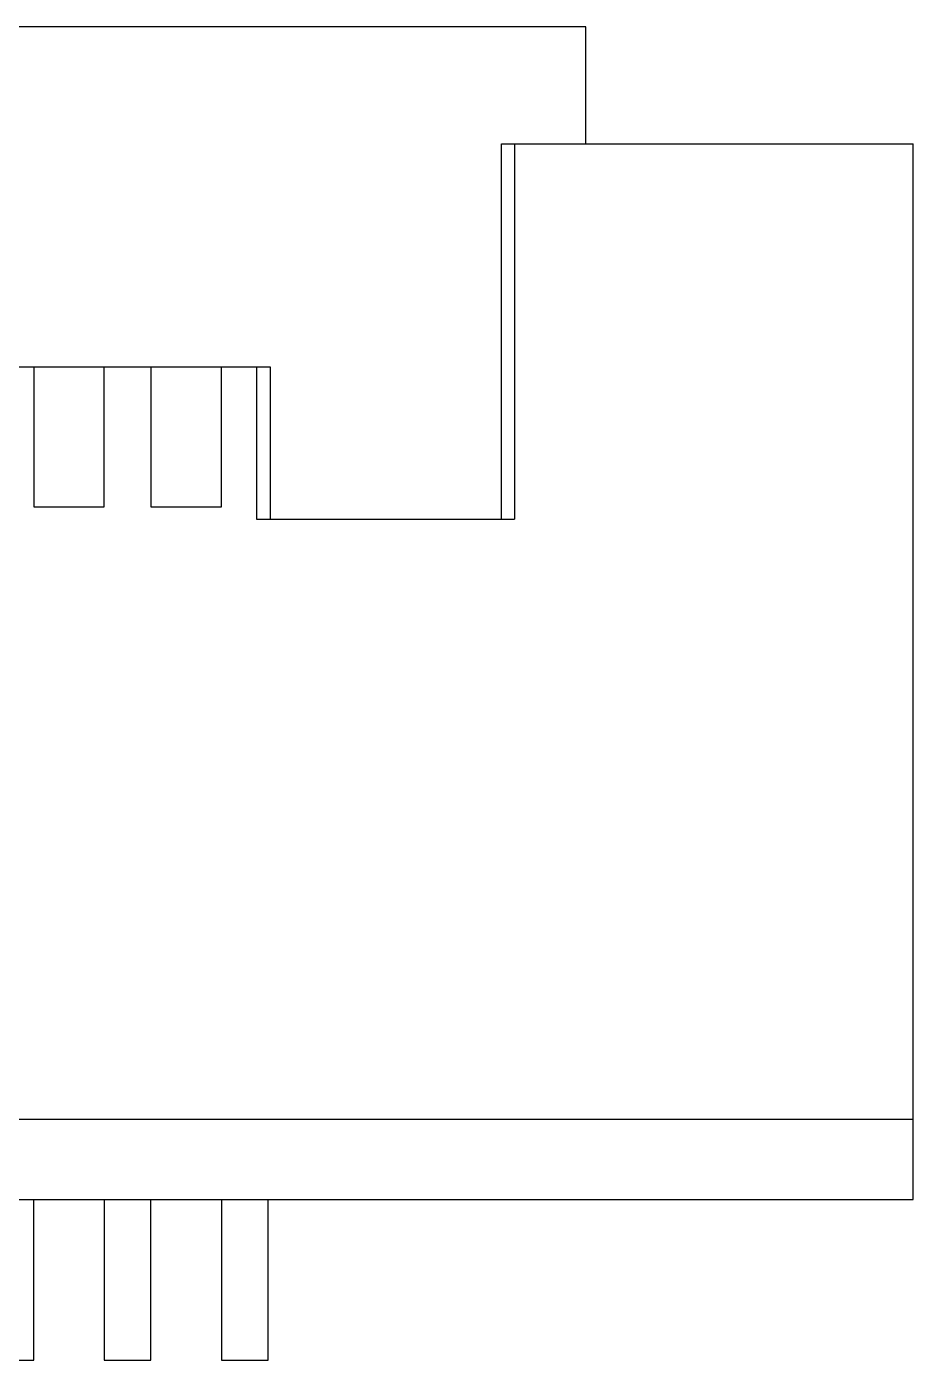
# Model space of a CAD drawing. Header units: millimetres. Extents: x -67 to 102, y -58 to 29.
# Drawn here: x 66.91 to 70.69, y -30.76 to -25.07 of the extents above; entities that cross this region are included whole.
import ezdxf

# ---------------------------------------------------------------- set-up
doc = ezdxf.new("R2010")
doc.units = ezdxf.units.MM
doc.header["$LTSCALE"] = 1.21
doc.header["$MEASUREMENT"] = 0
doc.layers.get('0').update_dxf_attribs({"linetype": 'CONTINUOUS'})

msp = doc.modelspace()

# ---------------------------------------------------------------- linework, layer by layer
at = {"color": 7, "linetype": 'Continuous'}
for p, q in [((69.2968, -25.0726), (54.888, -25.0726)), ((69.2968, -25.5726), (69.2968, -25.0726)), ((68.937, -25.5726), (70.6924, -25.5726)), ((68.937, -27.1726), (68.937, -25.5726)), ((68.9924, -25.5726), (68.9924, -27.1726)), ((70.6924, -30.0726), (70.6924, -25.5726)), ((56.2339, -26.5226), (67.9509, -26.5226)), ((66.9424, -26.5226), (66.9424, -27.1202)), ((67.2424, -27.1202), (67.2424, -26.5226)), ((67.4424, -26.5226), (67.4424, -27.1202)), ((67.7424, -27.1202), (67.7424, -26.5226)), ((67.8924, -26.5226), (67.8924, -27.1726)), ((67.9509, -26.5226), (67.9509, -27.1726)), ((66.9424, -27.1202), (67.2424, -27.1202)), ((67.4424, -27.1202), (67.7424, -27.1202)), ((67.8924, -27.1726), (68.9924, -27.1726)), ((70.6924, -29.7314), (53.4924, -29.7314)), ((53.4924, -30.0726), (70.6924, -30.0726)), ((66.9424, -30.7584), (66.9424, -30.0726)), ((67.2424, -30.0726), (67.2424, -30.7584)), ((67.4424, -30.7584), (67.4424, -30.0726)), ((67.7424, -30.0726), (67.7424, -30.7584)), ((67.9424, -30.7584), (67.9424, -30.0726)), ((66.7424, -30.7584), (66.9424, -30.7584)), ((67.2424, -30.7584), (67.4424, -30.7584)), ((67.7424, -30.7584), (67.9424, -30.7584))]:
    msp.add_line(p, q, dxfattribs=at)

doc.saveas('drawing.dxf')
